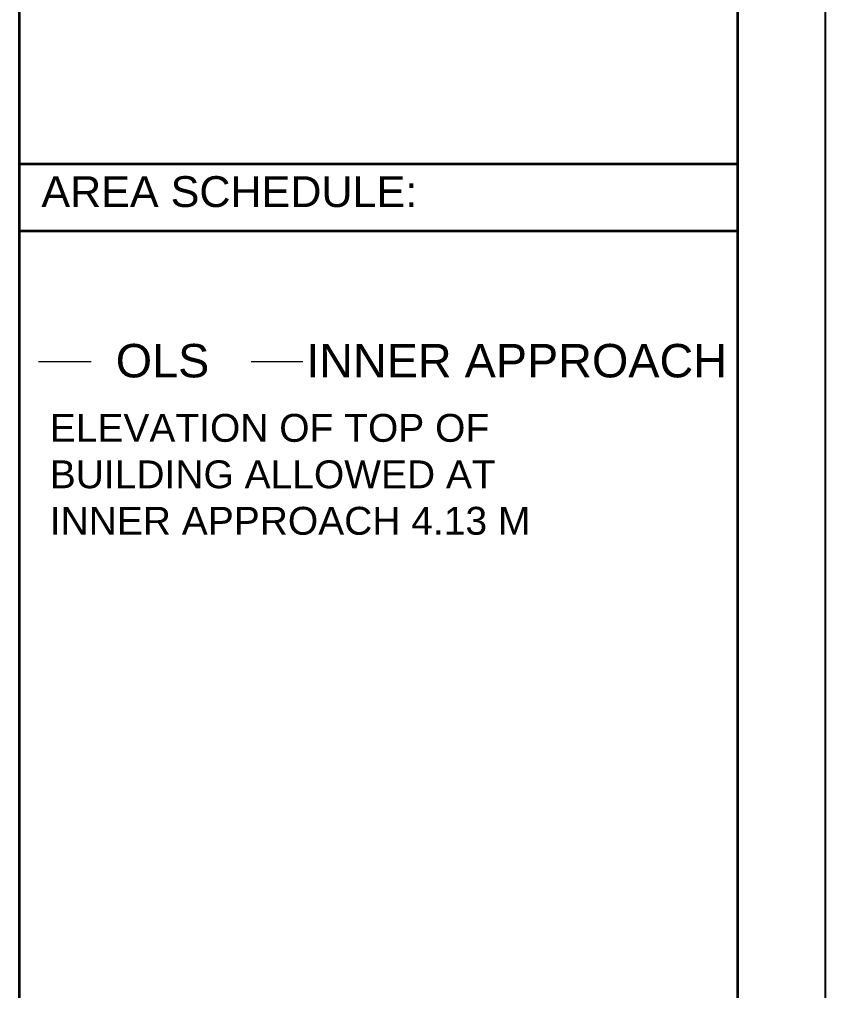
# Model space of a CAD drawing. Header units: metres. Extents: x 625987 to 635197, y 3048449 to 3066446.
# Drawn here: x 634606.5 to 634678.8, y 3063093.4 to 3063180.6 of the extents above; entities that cross this region are included whole.
import ezdxf

# ---------------------------------------------------------------- set-up
doc = ezdxf.new("R2010")
doc.units = ezdxf.units.M
doc.layers.add('BUILDING', color=10, linetype='Continuous')
doc.layers.add('C-CLER-AERO', color=253, linetype='Continuous', lineweight=5)
doc.styles.add('ADPI R', font='swiss.ttf')
doc.styles.add('ARIAL', font='arial.ttf')
doc.linetypes.add('OLS', pattern='A,4,-2,4,-2,["OLS",ADPI R,S=1.2,R=0,X=-1.7,Y=-0.5],-2,4,-2,4,-2', length=26)

msp = doc.modelspace()

# ---------------------------------------------------------------- linework, layer by layer
at = {"color": 6, "linetype": 'Continuous', "lineweight": 35}
for p, q in [((634606.5, 3062869.151, 24561121.52), (634606.5, 3063266.568, 24561121.52)), ((634606.5, 3062869.151, 24561121.52), (634606.5, 3063266.568, 24561121.52)), ((634670.904, 3062842.068, 24561121.52), (634670.904, 3063266.568, 24561121.52)), ((634670.904, 3062842.068, 24561121.52), (634670.904, 3063266.568, 24561121.52)), ((634606.5, 3063167.609, 24561121.52), (634670.904, 3063167.609, 24561121.52)), ((634606.5, 3063167.609, 24561121.52), (634670.904, 3063167.609, 24561121.52)), ((634606.5, 3063161.609, 24561121.52), (634670.904, 3063161.609, 24561121.52)), ((634606.5, 3063161.609, 24561121.52), (634670.904, 3063161.609, 24561121.52))]:
    msp.add_line(p, q, dxfattribs=at)
at = {"layer": 'BUILDING'}
msp.add_line((634678.758, 3062831.021, 24561121.52), (634678.758, 3063276.521, 24561121.52), dxfattribs=at)
msp.add_line((634678.758, 3062831.021, 24561121.52), (634678.758, 3063276.521, 24561121.52), dxfattribs=at)
at = {"layer": 'C-CLER-AERO', "linetype": 'OLS', "ltscale": 2.5}
for p, q in [((634608.203, 3063149.879), (634612.937, 3063149.879)), ((634627.264, 3063149.879), (634631.896, 3063149.879))]:
    msp.add_line(p, q, dxfattribs=at)
at = {"layer": 'Defpoints'}
msp.add_line((634678.758, 3062831.021, 24561121.52), (634678.758, 3063276.521, 24561121.52), dxfattribs=at)
msp.add_line((634678.758, 3062831.021, 24561121.52), (634678.758, 3063276.521, 24561121.52), dxfattribs=at)
msp.add_line((634678.758, 3062831.021, 24561121.52), (634678.758, 3063276.521, 24561121.52), dxfattribs=at)
msp.add_line((634678.758, 3062831.021, 24561121.52), (634678.758, 3063276.521, 24561121.52), dxfattribs=at)

# ---------------------------------------------------------------- texts
at = {"color": 7, "linetype": 'Continuous', "style": 'ARIAL', "width": 1}
msp.add_text('AREA SCHEDULE:', height=2.76441, dxfattribs=at).set_placement((634608.466, 3063163.733, 24561121.52))
msp.add_text('AREA SCHEDULE:', height=2.76441, dxfattribs=at).set_placement((634608.466, 3063163.733, 24561121.52))
at = {"layer": 'C-CLER-AERO', "linetype": 'OLS', "ltscale": 2.5, "style": 'ARIAL', "width": 1}
for s, p in [('OLS', (634615.134, 3063148.45)), ('INNER APPROACH', (634632.206, 3063148.45))]:
    msp.add_text(s, height=3, dxfattribs=at).set_placement(p)
at = {"layer": 'C-CLER-AERO', "color": 7, "insert": (634608.249, 3063145.173), "char_height": 2.5, "width": 150.43997, "attachment_point": 1, "style": 'ARIAL'}
msp.add_mtext(' ELEVATION OF TOP OF\\P BUILDING ALLOWED AT\\P INNER APPROACH 4.13 M ', dxfattribs=at)

doc.saveas('drawing.dxf')
